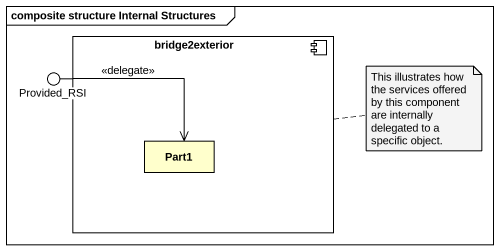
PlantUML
@startuml
mainframe composite structure Internal Structures
component bridge2exterior {
  rectangle Part1
}
() Provided_RSI
bridge2exterior -left- Provided_RSI
Provided_RSI --> Part1 : <<delegate>>
note right of bridge2exterior : This illustrates how the services offered by this component are internally delegated to a specific object.
@enduml
